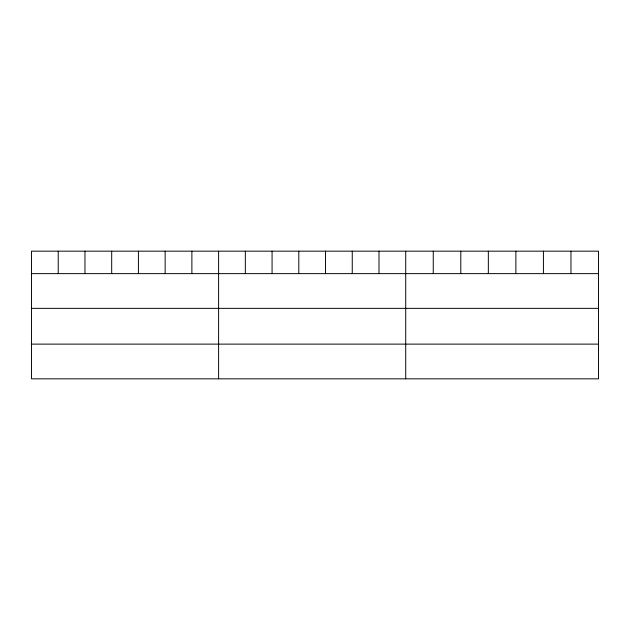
<?xml version="1.0" encoding="UTF-8"?>
<svg xmlns="http://www.w3.org/2000/svg" width="630" height="630" viewBox="0 0 630 630"><rect width="100%" height="100%" fill="white"/><g stroke="black" fill="none" stroke-linecap="round" stroke-linejoin="round"><path stroke-width="0.94" d="M598.5 273.633L598.5 378.835L31.5 378.835L31.5 251.165L598.5 251.165L598.5 273.633L31.5 273.633M31.5 308.353L598.5 308.353M31.5 344.122L598.5 344.122M570.961 251.165L570.961 273.633M543.422 251.165L543.422 273.633M515.883 251.165L515.883 273.633M488.337 251.165L488.337 273.633M460.798 251.165L460.798 273.633M433.259 251.165L433.259 273.633M405.72 251.165L405.72 378.835M378.992 251.165L378.992 273.633M352.257 251.165L352.257 273.633M325.529 251.165L325.529 273.633M298.801 251.165L298.801 273.633M272.073 251.165L272.073 273.633M245.338 251.165L245.338 273.633M218.61 251.165L218.61 378.835M191.882 251.165L191.882 273.633M165.147 251.165L165.147 273.633M138.419 251.165L138.419 273.633M111.691 251.165L111.691 273.633M84.963 251.165L84.963 273.633M58.228 251.165L58.228 273.633"/></g></svg>
